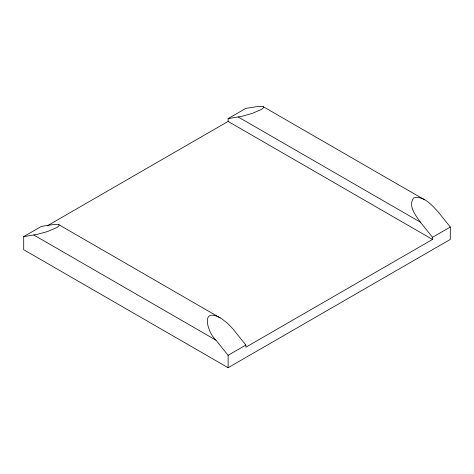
<?xml version="1.0" encoding="UTF-8"?>
<svg xmlns="http://www.w3.org/2000/svg" width="474" height="474" viewBox="0 0 474 474"><rect width="100%" height="100%" fill="white"/><g stroke="black" fill="none" stroke-linecap="round" stroke-linejoin="round"><path stroke-width="0.71" d="M23.7 236.621L41.475 226.359L54.077 224.427L58.77 224.652L221.951 318.931L227.579 323.351L232.728 328.701L245.888 345.036L245.888 347.193L432.525 239.441L432.525 237.284L420.367 222.158C415.965 215.794 407.344 205.135 413.915 197.842C423.875 195.513 432.081 205.307 438.142 211.89L450.3 227.022L450.3 239.441L228.113 367.717L23.7 249.703L23.7 236.621L37.215 234.381L47.554 231.531L56.927 227.514L59.013 225.849L58.906 224.729M432.525 239.441L228.113 121.421L228.113 118.607L245.888 108.345L258.336 106.431L263.076 106.585L424.597 199.821M47.246 225.843L228.113 121.421M228.113 367.717L228.113 355.299L245.888 345.036M432.525 237.284L450.3 227.022M228.113 118.607L241.627 116.367L251.967 113.517L261.34 109.5L263.461 107.782L263.277 106.686M220.185 317.841C199.809 306.761 207.849 333.038 215.954 340.172L228.113 355.299M238.232 117.001L420.367 222.158M33.82 235.015L215.954 340.172"/></g></svg>
